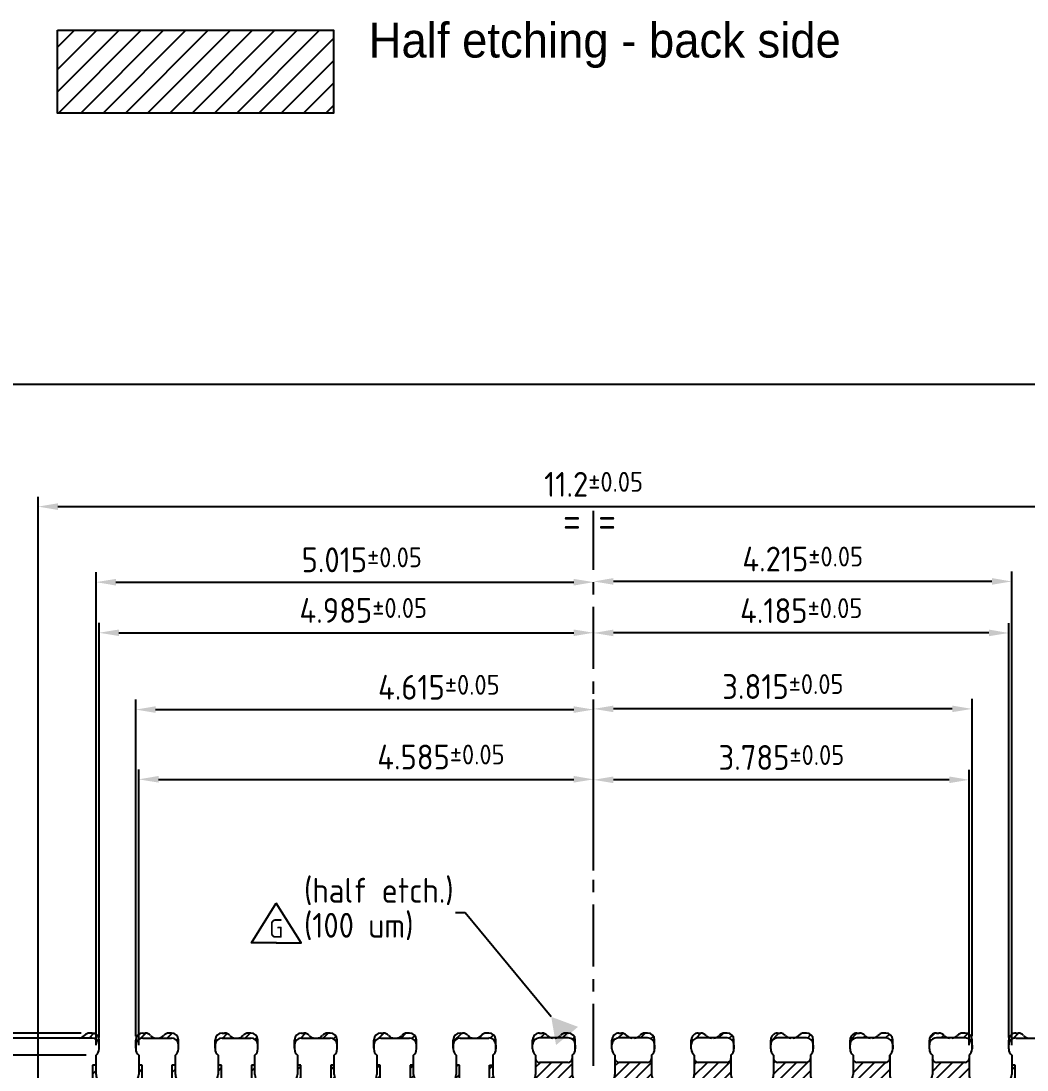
# Model space of a CAD drawing. Extents: x 1467 to 1931, y 226 to 529.
# Drawn here: x 1537.8 to 1639.2, y 386.4 to 492.1 of the extents above; entities that cross this region are included whole.
import ezdxf
from ezdxf import colors
from ezdxf.entities.mleader import LeaderData, LeaderLine
from ezdxf.math import Vec2, Vec3

# ---------------------------------------------------------------- set-up
doc = ezdxf.new("R2010")
doc.units = 0
doc.linetypes.add('AXES', pattern=[2, 1.25, -0.25, 0.25, -0.25])
doc.linetypes.add('CONTINU', pattern=[0])
for name, color, linetype, lineweight in [('AXIS', 4, 'AXES', 25), ('DIMENSIONS', 3, 'Continuous', 25), ('NOTES', 6, 'CONTINU', 25)]:
    doc.layers.add(name, color=color, linetype=linetype, lineweight=lineweight)
for name, color, linetype in [('bottom etching', 64, 'Continuous'), ('bottom leadframe', 7, 'Continuous'), ('leadframe', 7, 'Continuous'), ('top leadframe', 5, 'Continuous')]:
    doc.layers.add(name, color=color, linetype=linetype)
doc.styles.get("Standard").update_dxf_attribs({"font": 'ISOCP.SHX', "bigfont": 'bigfont.shx'})
doc.dimstyles.new('ST standard$0', dxfattribs={"dimtxt": 2.5, "dimasz": 2, "dimexe": 1, "dimexo": 1, "dimgap": 1, "dimtad": 1, "dimdec": 3, "dimdsep": 46, "dimtxsty": 'STANDARD', "dimcen": 0, "dimclrd": 3, "dimclre": 3, "dimclrt": 1, "dimadec": 0, "dimazin": 2, "dimtol": 1, "dimtp": 0.1, "dimtm": 0.1, "dimtfac": 0.8, "dimtdec": 3, "dimtmove": 0, "dimatfit": 3, "dimfxl": 1, "dimtolj": 2, "dimlwd": -1, "dimlwe": -1, "dimarcsym": 1})
pattern_1 = [(45, (31.19803, -19.82155), (-0.0561266, 0.0561266), [])]
pattern_2 = [(0, (33.5826, -10.5325), (0, 6.985), [5.08, -1.905]), (90, (33.5826, -10.5325), (-6.985, 4e-16), [5.08, -1.905])]
pattern_3 = [(45, (33.58265, -10.53248), (-0.0561266, 0.0561266), [])]

# ---------------------------------------------------------------- blocks, each defined once
blk = doc.blocks.new('*D34')
at = {"layer": 'AXIS', "color": 3, "linetype": 'ByBlock', "ltscale": 50, "transparency": 16777216}
for p, q in [((1545.7, 389.68), (1545.7, 431.47)), ((1595.55, 430.07), (1595.55, 431.47)), ((1547.7, 430.47), (1593.55, 430.47))]:
    blk.add_line(p, q, dxfattribs=at)
at = {"layer": 'AXIS', "color": 3, "ltscale": 50, "transparency": 16777216}
for points in [[(1547.7, 430.8), (1547.7, 430.14), (1545.7, 430.47)], [(1593.55, 430.8), (1593.55, 430.14), (1595.55, 430.47)]]:
    blk.add_solid(points, dxfattribs=at)
at = {"layer": 'Defpoints', "color": 0, "ltscale": 50, "transparency": 16777216}
for p in [(1595.55, 430.47), (1595.55, 429.07), (1545.7, 388.68)]:
    blk.add_point(p, dxfattribs=at)
at = {"layer": 'AXIS', "color": 1, "ltscale": 50, "transparency": 16777216, "insert": (1572.33, 432.72), "char_height": 2.5, "attachment_point": 5}
blk.add_mtext('\\A2;4.985{\\H2;±0.05}', dxfattribs=at)
blk = doc.blocks.new('*D35')
at = {"layer": 'AXIS', "color": 3, "linetype": 'ByBlock', "ltscale": 50, "transparency": 16777216}
for p, q in [((1545.4, 388.9), (1545.4, 436.57)), ((1547.4, 435.57), (1593.55, 435.57))]:
    blk.add_line(p, q, dxfattribs=at)
at = {"layer": 'AXIS', "color": 3, "ltscale": 50, "transparency": 16777216}
for points in [[(1547.4, 435.9), (1547.4, 435.23), (1545.4, 435.57)], [(1593.55, 435.9), (1593.55, 435.23), (1595.55, 435.57)]]:
    blk.add_solid(points, dxfattribs=at)
at = {"layer": 'Defpoints', "color": 0, "ltscale": 50, "transparency": 16777216}
for p in [(1595.55, 435.57), (1595.55, 435.57), (1545.4, 387.9)]:
    blk.add_point(p, dxfattribs=at)
at = {"layer": 'AXIS', "color": 1, "ltscale": 50, "transparency": 16777216, "insert": (1572.18, 437.82), "char_height": 2.5, "attachment_point": 5}
blk.add_mtext('\\A2;5.015{\\H2;±0.05}', dxfattribs=at)
blk = doc.blocks.new('*D36')
at = {"layer": 'AXIS', "color": 3, "linetype": 'ByBlock', "ltscale": 50, "transparency": 16777216}
for p, q in [((1549.7, 388.9), (1549.7, 416.7)), ((1595.55, 406.51), (1595.55, 416.7)), ((1551.7, 415.7), (1593.55, 415.7))]:
    blk.add_line(p, q, dxfattribs=at)
at = {"layer": 'AXIS', "color": 3, "ltscale": 50, "transparency": 16777216}
for points in [[(1551.7, 416.04), (1551.7, 415.37), (1549.7, 415.7)], [(1593.55, 416.04), (1593.55, 415.37), (1595.55, 415.7)]]:
    blk.add_solid(points, dxfattribs=at)
at = {"layer": 'Defpoints', "color": 0, "ltscale": 50, "transparency": 16777216}
for p in [(1595.55, 415.7), (1595.55, 405.51), (1549.7, 387.9)]:
    blk.add_point(p, dxfattribs=at)
at = {"layer": 'AXIS', "color": 1, "ltscale": 50, "transparency": 16777216, "insert": (1580.16, 417.95), "char_height": 2.5, "attachment_point": 5}
blk.add_mtext('\\A2;4.585{\\H2;±0.05}', dxfattribs=at)
blk = doc.blocks.new('*D37')
at = {"layer": 'AXIS', "color": 3, "linetype": 'ByBlock', "ltscale": 50, "transparency": 16777216}
for p, q in [((1549.4, 389.83), (1549.4, 423.73)), ((1595.55, 412.47), (1595.55, 423.73)), ((1551.4, 422.73), (1593.55, 422.73))]:
    blk.add_line(p, q, dxfattribs=at)
at = {"layer": 'AXIS', "color": 3, "ltscale": 50, "transparency": 16777216}
for points in [[(1551.4, 423.06), (1551.4, 422.4), (1549.4, 422.73)], [(1593.55, 423.06), (1593.55, 422.4), (1595.55, 422.73)]]:
    blk.add_solid(points, dxfattribs=at)
at = {"layer": 'Defpoints', "color": 0, "ltscale": 50, "transparency": 16777216}
for p in [(1595.55, 422.73), (1595.55, 411.47), (1549.4, 388.83)]:
    blk.add_point(p, dxfattribs=at)
at = {"layer": 'AXIS', "color": 1, "ltscale": 50, "transparency": 16777216, "insert": (1579.95, 424.98), "char_height": 2.5, "attachment_point": 5}
blk.add_mtext('\\A2;4.615{\\H2;±0.05}', dxfattribs=at)
blk = doc.blocks.new('*D25')
at = {"layer": 'AXIS', "color": 3, "linetype": 'ByBlock', "ltscale": 50, "transparency": 16777216}
for p, q in [((1637.7, 388.9), (1637.7, 436.64)), ((1635.7, 435.64), (1597.55, 435.64))]:
    blk.add_line(p, q, dxfattribs=at)
at = {"layer": 'AXIS', "color": 3, "ltscale": 50, "transparency": 16777216}
for points in [[(1597.55, 435.98), (1597.55, 435.31), (1595.55, 435.64)], [(1635.7, 435.98), (1635.7, 435.31), (1637.7, 435.64)]]:
    blk.add_solid(points, dxfattribs=at)
at = {"layer": 'Defpoints', "color": 0, "ltscale": 50, "transparency": 16777216}
for p in [(1595.55, 435.64), (1595.55, 435.64), (1637.7, 387.9)]:
    blk.add_point(p, dxfattribs=at)
at = {"layer": 'AXIS', "color": 1, "ltscale": 50, "transparency": 16777216, "insert": (1616.63, 437.9), "char_height": 2.5, "attachment_point": 5}
blk.add_mtext('\\A2;4.215{\\H2;±0.05}', dxfattribs=at)
blk = doc.blocks.new('*D26')
at = {"layer": 'AXIS', "color": 3, "linetype": 'ByBlock', "ltscale": 50, "transparency": 16777216}
for p, q in [((1637.4, 389.68), (1637.4, 431.45)), ((1635.4, 430.45), (1597.55, 430.45))]:
    blk.add_line(p, q, dxfattribs=at)
at = {"layer": 'AXIS', "color": 3, "ltscale": 50, "transparency": 16777216}
for points in [[(1597.55, 430.79), (1597.55, 430.12), (1595.55, 430.45)], [(1635.4, 430.79), (1635.4, 430.12), (1637.4, 430.45)]]:
    blk.add_solid(points, dxfattribs=at)
at = {"layer": 'Defpoints', "color": 0, "ltscale": 50, "transparency": 16777216}
for p in [(1595.55, 430.45), (1595.55, 430.45), (1637.4, 388.68)]:
    blk.add_point(p, dxfattribs=at)
at = {"layer": 'AXIS', "color": 1, "ltscale": 50, "transparency": 16777216, "insert": (1616.48, 432.7), "char_height": 2.5, "attachment_point": 5}
blk.add_mtext('\\A2;4.185{\\H2;±0.05}', dxfattribs=at)
blk = doc.blocks.new('*D32')
at = {"layer": 'AXIS', "color": 3, "linetype": 'ByBlock', "ltscale": 50, "transparency": 16777216}
for p, q in [((1633.7, 389.83), (1633.7, 423.8)), ((1631.7, 422.8), (1597.55, 422.8))]:
    blk.add_line(p, q, dxfattribs=at)
at = {"layer": 'AXIS', "color": 3, "ltscale": 50, "transparency": 16777216}
for points in [[(1597.55, 423.13), (1597.55, 422.47), (1595.55, 422.8)], [(1631.7, 423.13), (1631.7, 422.47), (1633.7, 422.8)]]:
    blk.add_solid(points, dxfattribs=at)
at = {"layer": 'Defpoints', "color": 0, "ltscale": 50, "transparency": 16777216}
for p in [(1595.55, 422.8), (1595.55, 422.8), (1633.7, 388.83)]:
    blk.add_point(p, dxfattribs=at)
at = {"layer": 'AXIS', "color": 1, "ltscale": 50, "transparency": 16777216, "insert": (1614.63, 425.05), "char_height": 2.5, "attachment_point": 5}
blk.add_mtext('\\A2;3.815{\\H2;±0.05}', dxfattribs=at)
blk = doc.blocks.new('*D33')
at = {"layer": 'AXIS', "color": 3, "linetype": 'ByBlock', "ltscale": 50, "transparency": 16777216}
for p, q in [((1633.4, 388.9), (1633.4, 416.65)), ((1631.4, 415.65), (1597.55, 415.65))]:
    blk.add_line(p, q, dxfattribs=at)
at = {"layer": 'AXIS', "color": 3, "ltscale": 50, "transparency": 16777216}
for points in [[(1597.55, 415.99), (1597.55, 415.32), (1595.55, 415.65)], [(1631.4, 415.99), (1631.4, 415.32), (1633.4, 415.65)]]:
    blk.add_solid(points, dxfattribs=at)
at = {"layer": 'Defpoints', "color": 0, "ltscale": 50, "transparency": 16777216}
for p in [(1595.55, 415.65), (1595.55, 415.65), (1633.4, 387.9)]:
    blk.add_point(p, dxfattribs=at)
at = {"layer": 'AXIS', "color": 1, "ltscale": 50, "transparency": 16777216, "insert": (1614.48, 417.9), "char_height": 2.5, "attachment_point": 5}
blk.add_mtext('\\A2;3.785{\\H2;±0.05}', dxfattribs=at)
blk = doc.blocks.new('*D40')
at = {"layer": 'AXIS', "color": 3, "linetype": 'ByBlock', "ltscale": 50, "transparency": 16777216}
for p, q in [((1544.4, 387.9), (1494.28, 387.9)), ((1495.28, 271.91), (1495.28, 385.9)), ((1544.4, 269.91), (1494.28, 269.91))]:
    blk.add_line(p, q, dxfattribs=at)
at = {"layer": 'AXIS', "color": 3, "ltscale": 50, "transparency": 16777216}
for points in [[(1494.95, 385.9), (1495.61, 385.9), (1495.28, 387.9)], [(1494.95, 271.91), (1495.61, 271.91), (1495.28, 269.91)]]:
    blk.add_solid(points, dxfattribs=at)
at = {"layer": 'Defpoints', "color": 0, "ltscale": 50, "transparency": 16777216}
for p in [(1495.28, 387.9), (1545.4, 387.9), (1545.4, 269.91)]:
    blk.add_point(p, dxfattribs=at)
at = {"layer": 'AXIS', "color": 1, "ltscale": 50, "transparency": 16777216, "insert": (1493.03, 328.91), "char_height": 2.5, "attachment_point": 5, "rotation": 90}
blk.add_mtext('\\A2;11.799{\\H2;±0.05}', dxfattribs=at)
blk = doc.blocks.new('*D41')
at = {"layer": 'bottom leadframe', "color": 3, "linetype": 'ByBlock', "ltscale": 50, "transparency": 16777216}
for p, q in [((1539.55, 355.01), (1539.55, 444.18)), ((1651.55, 355.01), (1651.55, 444.18)), ((1541.55, 443.18), (1649.55, 443.18))]:
    blk.add_line(p, q, dxfattribs=at)
at = {"layer": 'bottom leadframe', "color": 3, "ltscale": 50, "transparency": 16777216}
for points in [[(1541.55, 443.52), (1541.55, 442.85), (1539.55, 443.18)], [(1649.55, 443.52), (1649.55, 442.85), (1651.55, 443.18)]]:
    blk.add_solid(points, dxfattribs=at)
at = {"layer": 'Defpoints', "color": 0, "ltscale": 50, "transparency": 16777216}
for p in [(1651.55, 443.18), (1539.55, 354.01), (1651.55, 354.01)]:
    blk.add_point(p, dxfattribs=at)
at = {"layer": 'bottom leadframe', "color": 1, "ltscale": 50, "transparency": 16777216, "insert": (1595.55, 445.43), "char_height": 2.5, "attachment_point": 5}
blk.add_mtext('\\A2;11.2{\\H2;±0.05}', dxfattribs=at)
blk = doc.blocks.new('lead bottom new')
at = {"layer": 'bottom leadframe'}
for p, q in [((-0.522, 0.255), (-0.522, 0.28)), ((-0.37, 0.185), (-0.452, 0.185)), ((-0.37, -0.185), (-0.452, -0.185)), ((-0.522, -0.255), (-0.522, -0.28))]:
    blk.add_line(p, q, dxfattribs=at)
at = {"layer": 'bottom leadframe', "ltscale": 50}
for p, q in [((-0.299, 0.215), (-0.105, 0.215)), ((-0.362, 0.185), (-0.392, 0.185)), ((0, -0.11), (0, 0.11)), ((-0.4, -0.185), (-0.362, -0.185)), ((-0.362, -0.185), (-0.392, -0.185)), ((-0.299, -0.215), (-0.105, -0.215))]:
    blk.add_line(p, q, dxfattribs=at)
at = {"layer": 'bottom leadframe'}
for centre, start, end in [((-0.452, 0.28), 130.0052, 180), ((-0.452, 0.255), 180, 270), ((-0.452, -0.255), 90, 180), ((-0.452, -0.28), 180, 229.9948)]:
    blk.add_arc(centre, 0.07, start, end, dxfattribs=at)
at = {"layer": 'bottom leadframe', "ltscale": 50}
for centre, radius, start, end in [((-0.542, 0.387), 0.07, 310.0052, 0), ((-0.403, 0.255), 0.07, 180, 270), ((-0.362, 0.265), 0.08, 270, 321.3178), ((-0.105, 0.11), 0.105, 0, 90), ((-0.403, -0.255), 0.07, 90, 180), ((-0.362, -0.265), 0.08, 38.6822, 90), ((-0.105, -0.11), 0.105, 270, 0), ((-0.542, -0.387), 0.07, 0, 49.9948)]:
    blk.add_arc(centre, radius, start, end, dxfattribs=at)
blk = doc.blocks.new('power bar bottom leadframe')
at = {"layer": 'bottom etching', "ltscale": 50}
h = blk.add_hatch(dxfattribs=at)
h.set_pattern_fill('ANSI31', color=256, scale=0.025)
h.set_pattern_definition([(45, (31.98265, -4.98248), (-0.0561266, 0.0561266), [])])
h.paths.add_polyline_path([(-0.91, -0.05), (-0.69, -0.05, -0.414214), (-0.585, -0.155), (-0.585, -0.316, -0.414214), (-0.545, -0.276), (-0.255, -0.276, -0.414214), (-0.215, -0.316), (-0.215, -0.155, -0.414214), (-0.11, -0.05), (0.11, -0.05, -0.414214), (0.215, -0.155), (0.215, -0.316, -0.414214), (0.255, -0.276), (0.545, -0.276, -0.414214), (0.585, -0.316), (0.585, -0.155, -0.414214), (0.69, -0.05), (0.91, -0.05, -0.414214), (1.015, -0.155), (1.015, -0.316, -0.414214), (1.055, -0.276), (1.345, -0.276, -0.414214), (1.385, -0.316), (1.385, -0.155, -0.414214), (1.49, -0.05), (1.71, -0.05, -0.414214), (1.815, -0.155), (1.815, -0.316, -0.414214), (1.855, -0.276), (2.145, -0.276, -0.414214), (2.185, -0.316), (2.185, -0.155, -0.414214), (2.29, -0.05), (2.51, -0.05, -0.414214), (2.615, -0.155), (2.615, -0.25), (2.65, -0.25), (2.65, -0.1), (2.55, 0), (-2.55, 0), (-2.65, -0.1), (-2.65, -0.25), (-2.615, -0.25), (-2.615, -0.155, -0.414214), (-2.51, -0.05), (-2.29, -0.05, -0.414214), (-2.185, -0.155), (-2.185, -0.316, -0.414214), (-2.145, -0.276), (-1.855, -0.276, -0.414214), (-1.815, -0.316), (-1.815, -0.155, -0.414214), (-1.71, -0.05), (-1.49, -0.05, -0.414214), (-1.385, -0.155), (-1.385, -0.316, -0.414214), (-1.345, -0.276), (-1.055, -0.276, -0.414214), (-1.015, -0.316), (-1.015, -0.155, -0.414214)])
h = blk.add_hatch(dxfattribs=at)
h.set_pattern_fill('ANSI31', color=256, scale=0.025)
h.set_pattern_definition(pattern_1)
h.paths.add_polyline_path([(-2.013, -0.523), (-2.145, -0.523, -0.414214), (-2.215, -0.453), (-2.215, -0.503, 0.414214), (-2.145, -0.573), (-2.12, -0.573, 0.221671), (-2.066, -0.548, -0.221671)])
h = blk.add_hatch(dxfattribs=at)
h.set_pattern_fill('ANSI31', color=256, scale=0.025)
h.set_pattern_definition(pattern_1)
h.paths.add_polyline_path([(-1.785, -0.503), (-1.785, -0.453, -0.414214), (-1.855, -0.523), (-1.987, -0.523, -0.221671), (-1.934, -0.548, 0.221671), (-1.88, -0.573), (-1.855, -0.573, 0.414214)])
h = blk.add_hatch(dxfattribs=at)
h.set_pattern_fill('ANSI31', color=256, scale=0.025)
h.set_pattern_definition(pattern_1)
h.paths.add_polyline_path([(-1.266, -0.548, -0.221671), (-1.213, -0.523), (-1.345, -0.523, -0.414214), (-1.415, -0.453), (-1.415, -0.503, 0.414214), (-1.345, -0.573), (-1.32, -0.573, 0.221671)])
h = blk.add_hatch(dxfattribs=at)
h.set_pattern_fill('ANSI31', color=256, scale=0.025)
h.set_pattern_definition(pattern_1)
h.paths.add_polyline_path([(-0.985, -0.503), (-0.985, -0.453, -0.414214), (-1.055, -0.523), (-1.187, -0.523, -0.221671), (-1.134, -0.548, 0.221671), (-1.08, -0.573), (-1.055, -0.573, 0.414214)])
h = blk.add_hatch(dxfattribs=at)
h.set_pattern_fill('ANSI31', color=256, scale=0.025)
h.set_pattern_definition(pattern_1)
h.paths.add_polyline_path([(-0.466, -0.548, -0.221671), (-0.413, -0.523), (-0.545, -0.523, -0.414214), (-0.615, -0.453), (-0.615, -0.503, 0.414214), (-0.545, -0.573), (-0.52, -0.573, 0.221671)])
h = blk.add_hatch(dxfattribs=at)
h.set_pattern_fill('ANSI31', color=256, scale=0.025)
h.set_pattern_definition(pattern_1)
h.paths.add_polyline_path([(-0.185, -0.503), (-0.185, -0.453, -0.414214), (-0.255, -0.523), (-0.387, -0.523, -0.221671), (-0.334, -0.548, 0.221671), (-0.28, -0.573), (-0.255, -0.573, 0.414214)])
h = blk.add_hatch(dxfattribs=at)
h.set_pattern_fill('ANSI31', color=256, scale=0.025)
h.set_pattern_definition(pattern_1)
h.paths.add_polyline_path([(0.334, -0.548, -0.221671), (0.387, -0.523), (0.255, -0.523, -0.414214), (0.185, -0.453), (0.185, -0.503, 0.414214), (0.255, -0.573), (0.28, -0.573, 0.221671)])
h = blk.add_hatch(dxfattribs=at)
h.set_pattern_fill('ANSI31', color=256, scale=0.025)
h.set_pattern_definition(pattern_1)
h.paths.add_polyline_path([(0.615, -0.503), (0.615, -0.453, -0.414214), (0.545, -0.523), (0.413, -0.523, -0.221671), (0.466, -0.548, 0.221671), (0.52, -0.573), (0.545, -0.573, 0.414214)])
h = blk.add_hatch(dxfattribs=at)
h.set_pattern_fill('ANSI31', color=256, scale=0.025)
h.set_pattern_definition(pattern_1)
h.paths.add_polyline_path([(1.134, -0.548, -0.221671), (1.187, -0.523), (1.055, -0.523, -0.414214), (0.985, -0.453), (0.985, -0.503, 0.414214), (1.055, -0.573), (1.08, -0.573, 0.221671)])
h = blk.add_hatch(dxfattribs=at)
h.set_pattern_fill('ANSI31', color=256, scale=0.025)
h.set_pattern_definition(pattern_1)
h.paths.add_polyline_path([(1.415, -0.503), (1.415, -0.453, -0.414214), (1.345, -0.523), (1.213, -0.523, -0.221671), (1.266, -0.548, 0.221671), (1.32, -0.573), (1.345, -0.573, 0.414214)])
h = blk.add_hatch(dxfattribs=at)
h.set_pattern_fill('ANSI31', color=256, scale=0.025)
h.set_pattern_definition(pattern_1)
h.paths.add_polyline_path([(1.934, -0.548, -0.221671), (1.987, -0.523), (1.855, -0.523, -0.414214), (1.785, -0.453), (1.785, -0.503, 0.414214), (1.855, -0.573), (1.88, -0.573, 0.221671)])
h = blk.add_hatch(dxfattribs=at)
h.set_pattern_fill('ANSI31', color=256, scale=0.025)
h.set_pattern_definition(pattern_1)
h.paths.add_polyline_path([(2.215, -0.503), (2.215, -0.453, -0.414214), (2.145, -0.523), (2.013, -0.523, -0.221671), (2.066, -0.548, 0.221671), (2.12, -0.573), (2.145, -0.573, 0.414214)])
at = {"layer": 'bottom leadframe', "ltscale": 50}
for p, q in [((-2.65, -0.25), (-2.615, -0.25)), ((-2.65, -0.25), (-2.615, -0.25)), ((-1.385, -0.316), (-1.385, -0.35)), ((2.65, -0.25), (2.615, -0.25)), ((-2.585, -0.412, 0), (-2.585, -0.443, 0))]:
    blk.add_line(p, q, dxfattribs=at)
at = {"layer": 'leadframe', "ltscale": 50}
for p, q in [((-2.145, -0.523), (-1.855, -0.523)), ((-1.345, -0.523), (-1.055, -0.523)), ((-0.545, -0.523), (-0.255, -0.523)), ((0.255, -0.523), (0.545, -0.523)), ((1.055, -0.523), (1.345, -0.523)), ((1.855, -0.523), (2.145, -0.523))]:
    blk.add_line(p, q, dxfattribs=at)
at = {"layer": 'top leadframe', "ltscale": 50}
for p, q in [((-2.55, 0), (-2.65, -0.1)), ((2.55, 0), (-2.55, 0)), ((2.55, 0), (2.65, -0.1)), ((-2.65, -0.1), (-2.65, -0.25)), ((2.65, -0.1), (2.65, -0.25)), ((-2.65, -0.25), (-2.615, -0.25)), ((-2.145, -0.276), (-1.855, -0.276)), ((-1.345, -0.276), (-1.055, -0.276)), ((-0.545, -0.276), (-0.255, -0.276)), ((0.255, -0.276), (0.545, -0.276)), ((1.055, -0.276), (1.345, -0.276)), ((1.855, -0.276), (2.145, -0.276)), ((2.65, -0.25), (2.615, -0.25))]:
    blk.add_line(p, q, dxfattribs=at)
for centre, start, end in [((-2.145, -0.316), 90, 180), ((-1.855, -0.316), 0, 90), ((-1.345, -0.316), 90, 180), ((-1.055, -0.316), 0, 90), ((-0.545, -0.316), 90, 180), ((-0.255, -0.316), 0, 90), ((0.255, -0.316), 90, 180), ((0.545, -0.316), 0, 90), ((1.055, -0.316), 90, 180), ((1.345, -0.316), 0, 90), ((1.855, -0.316), 90, 180), ((2.145, -0.316), 0, 90)]:
    blk.add_arc(centre, 0.04, start, end, dxfattribs=at)
at = {"layer": 'leadframe', "ltscale": 50, "rotation": 90}
for p in [(-2.4, -0.05), (-1.6, -0.05), (-0.8, -0.05), (0, -0.05), (0.8, -0.05), (1.6, -0.05), (2.4, -0.05)]:
    blk.add_blockref('lead bottom new', p, dxfattribs=at)
blk = doc.blocks.new('lead bottom new left')
at = {"layer": 'bottom leadframe', "ltscale": 50}
for p, q in [((0.105, 0.215), (0.299, 0.215)), ((0, -0.11), (0, 0.11)), ((0.362, 0.185), (0.4, 0.185)), ((0.4, -0.185), (0.362, -0.185)), ((0.299, -0.215), (0.105, -0.215))]:
    blk.add_line(p, q, dxfattribs=at)
at = {"layer": 'bottom leadframe'}
for p, q in [((0.522, 0.255), (0.522, 0.28)), ((0.37, 0.185), (0.452, 0.185)), ((0.37, -0.185), (0.452, -0.185)), ((0.522, -0.255), (0.522, -0.28))]:
    blk.add_line(p, q, dxfattribs=at)
at = {"layer": 'bottom leadframe', "ltscale": 50}
for centre, radius, start, end in [((0.542, 0.387), 0.07, 180, 229.9948), ((0.105, 0.11), 0.105, 90, 180), ((0.362, 0.265), 0.08, 218.6822, 270), ((0.402, 0.255), 0.07, 270, 0), ((0.105, -0.11), 0.105, 180, 270), ((0.362, -0.265), 0.08, 90, 141.3178), ((0.402, -0.255), 0.07, 0, 90), ((0.542, -0.387), 0.07, 130.0052, 180)]:
    blk.add_arc(centre, radius, start, end, dxfattribs=at)
at = {"layer": 'bottom leadframe'}
for centre, start, end in [((0.452, 0.28), 0, 49.9948), ((0.452, 0.255), 270, 0), ((0.452, -0.255), 0, 90), ((0.452, -0.28), 310.0052, 0)]:
    blk.add_arc(centre, 0.07, start, end, dxfattribs=at)
blk = doc.blocks.new('Lead bottom leadframe')
at = {"layer": 'bottom etching', "ltscale": 50}
h = blk.add_hatch(dxfattribs=at)
h.set_pattern_fill('ANSI31', color=256, scale=0.025)
h.set_pattern_definition([(45, (1191.91155, 12.07104), (-0.056126601, 0.056126601), [])])
h.paths.add_polyline_path([(0, 0.15), (-0.1, 0.25), (-0.25, 0.25), (-0.25, 0.215), (-0.155, 0.215, -0.414214), (-0.05, 0.11), (-0.05, -0.11, -0.414214), (-0.155, -0.215), (-0.25, -0.215), (-0.25, -0.25), (-0.1, -0.25), (0, -0.15)])
at = {"layer": 'top leadframe', "ltscale": 50}
for p, q in [((-0.25, 0.215), (-0.25, 0.25)), ((-0.25, 0.25), (-0.1, 0.25)), ((-0.1, 0.25), (0, 0.15)), ((0, 0.15), (0, -0.15)), ((0, -0.15), (-0.1, -0.25)), ((-0.25, -0.25), (-0.25, -0.215)), ((-0.1, -0.25), (-0.25, -0.25))]:
    blk.add_line(p, q, dxfattribs=at)
at = {"layer": 'bottom etching', "ltscale": 50, "xscale": -1}
blk.add_blockref('lead bottom new left', (-0.05, 0), dxfattribs=at)
blk = doc.blocks.new('bottom leadframe')
at = {"layer": 'bottom etching', "ltscale": 50}
h = blk.add_hatch(dxfattribs=at)
h.set_pattern_fill('ANSI31', color=256, scale=0.025)
h.set_pattern_definition(pattern_3)
h.paths.add_polyline_path([(-5.055, 6.122), (-5.08, 6.122, 0.221671), (-5.134, 6.097, -0.221671), (-5.187, 6.072), (-5.055, 6.072, -0.414214), (-4.985, 6.003), (-4.985, 6.052, 0.414214)])
h = blk.add_hatch(dxfattribs=at)
h.set_pattern_fill('ANSI31', color=256, scale=0.025)
h.set_pattern_definition(pattern_3)
h.paths.add_polyline_path([(-4.255, 6.122), (-4.28, 6.122, 0.221671), (-4.334, 6.097, -0.221671), (-4.387, 6.072), (-4.255, 6.072, -0.414214), (-4.185, 6.003), (-4.185, 6.052, 0.414214)])
h = blk.add_hatch(dxfattribs=at)
h.set_pattern_fill('ANSI31', color=256, scale=0.025)
h.set_pattern_definition(pattern_3)
h.paths.add_polyline_path([(-3.666, 6.097, 0.221671), (-3.72, 6.122), (-3.745, 6.122, 0.414214), (-3.815, 6.052), (-3.815, 6.003, -0.414214), (-3.745, 6.072), (-3.613, 6.072, -0.221671)])
h = blk.add_hatch(dxfattribs=at)
h.set_pattern_fill('ANSI31', color=256, scale=0.025)
h.set_pattern_definition(pattern_3)
h.paths.add_polyline_path([(-3.455, 6.122), (-3.48, 6.122, 0.221671), (-3.534, 6.097, -0.221671), (-3.587, 6.072), (-3.455, 6.072, -0.414214), (-3.385, 6.003), (-3.385, 6.052, 0.414214)])
h = blk.add_hatch(dxfattribs=at)
h.set_pattern_fill('ANSI31', color=256, scale=0.025)
h.set_pattern_definition(pattern_3)
h.paths.add_polyline_path([(-2.866, 6.097, 0.221671), (-2.92, 6.122), (-2.945, 6.122, 0.414214), (-3.015, 6.052), (-3.015, 6.003, -0.414214), (-2.945, 6.072), (-2.813, 6.072, -0.221671)])
h = blk.add_hatch(dxfattribs=at)
h.set_pattern_fill('ANSI31', color=256, scale=0.025)
h.set_pattern_definition(pattern_3)
h.paths.add_polyline_path([(-2.655, 6.122), (-2.68, 6.122, 0.221671), (-2.734, 6.097, -0.221671), (-2.787, 6.072), (-2.655, 6.072, -0.414214), (-2.585, 6.003), (-2.585, 6.052, 0.414214)])
h = blk.add_hatch(dxfattribs=at)
h.set_pattern_fill('ANSI31', color=256, scale=0.025)
h.set_pattern_definition(pattern_3)
h.paths.add_polyline_path([(-2.12, 6.122), (-2.145, 6.122, 0.414214), (-2.215, 6.052), (-2.215, 6.003, -0.414214), (-2.145, 6.072), (-2.013, 6.072, -0.221671), (-2.066, 6.097, 0.221671)])
h = blk.add_hatch(dxfattribs=at)
h.set_pattern_fill('ANSI31', color=256, scale=0.025)
h.set_pattern_definition(pattern_3)
h.paths.add_polyline_path([(-1.855, 6.122), (-1.88, 6.122, 0.221671), (-1.934, 6.097, -0.221671), (-1.987, 6.072), (-1.855, 6.072, -0.414214), (-1.785, 6.003), (-1.785, 6.052, 0.414214)])
h = blk.add_hatch(dxfattribs=at)
h.set_pattern_fill('ANSI31', color=256, scale=0.025)
h.set_pattern_definition(pattern_3)
h.paths.add_polyline_path([(-1.266, 6.097, 0.221671), (-1.32, 6.122), (-1.345, 6.122, 0.414214), (-1.415, 6.052), (-1.415, 6.003, -0.414214), (-1.345, 6.072), (-1.213, 6.072, -0.221671)])
h = blk.add_hatch(dxfattribs=at)
h.set_pattern_fill('ANSI31', color=256, scale=0.025)
h.set_pattern_definition(pattern_3)
h.paths.add_polyline_path([(-1.055, 6.122), (-1.08, 6.122, 0.221671), (-1.134, 6.097, -0.221671), (-1.187, 6.072), (-1.055, 6.072, -0.414214), (-0.985, 6.003), (-0.985, 6.052, 0.414214)])
h = blk.add_hatch(dxfattribs=at)
h.set_pattern_fill('ANSI31', color=256, scale=0.025)
h.set_pattern_definition(pattern_3)
h.paths.add_polyline_path([(4.28, 6.122), (4.255, 6.122, 0.414214), (4.185, 6.052), (4.185, 6.003, -0.414214), (4.255, 6.072), (4.387, 6.072, -0.221671), (4.334, 6.097, 0.221671)])
at = {"layer": 'leadframe', "ltscale": 50, "true_color": 0x727430}
h = blk.add_hatch(dxfattribs=at)
h.set_pattern_fill('ANGLE', color=67)
h.set_pattern_definition(pattern_2)
h.paths.add_polyline_path([(-5.055, 6.122), (-5.08, 6.122, 0.221671), (-5.134, 6.097, -0.221671), (-5.187, 6.072), (-5.055, 6.072, -0.414214), (-4.985, 6.003), (-4.985, 6.052, 0.414214)])
h = blk.add_hatch(dxfattribs=at)
h.set_pattern_fill('ANGLE', color=67)
h.set_pattern_definition(pattern_2)
h.paths.add_polyline_path([(-4.52, 6.122), (-4.545, 6.122, 0.414214), (-4.615, 6.052), (-4.615, 6.003, -0.414214), (-4.545, 6.072), (-4.413, 6.072, -0.221671), (-4.466, 6.097, 0.221671)])
h = blk.add_hatch(dxfattribs=at)
h.set_pattern_fill('ANSI31', color=67, scale=0.026)
h.set_pattern_definition([(45, (33.58265, -10.53248), (-0.05837166, 0.05837166), [])])
h.paths.add_polyline_path([(-4.466, 6.097, 0.221671), (-4.52, 6.122), (-4.545, 6.122, 0.414214), (-4.615, 6.052), (-4.615, 6.003, -0.414214), (-4.545, 6.072), (-4.413, 6.072, -0.221671)])
h = blk.add_hatch(dxfattribs=at)
h.set_pattern_fill('ANGLE', color=67)
h.set_pattern_definition(pattern_2)
h.paths.add_polyline_path([(-4.255, 6.122), (-4.28, 6.122, 0.221671), (-4.334, 6.097, -0.221671), (-4.387, 6.072), (-4.255, 6.072, -0.414214), (-4.185, 6.003), (-4.185, 6.052, 0.414214)])
h = blk.add_hatch(dxfattribs=at)
h.set_pattern_fill('ANGLE', color=67)
h.set_pattern_definition(pattern_2)
h.paths.add_polyline_path([(-3.72, 6.122), (-3.745, 6.122, 0.414214), (-3.815, 6.052), (-3.815, 6.003, -0.414214), (-3.745, 6.072), (-3.613, 6.072, -0.221671), (-3.666, 6.097, 0.221671)])
h = blk.add_hatch(dxfattribs=at)
h.set_pattern_fill('ANGLE', color=67)
h.set_pattern_definition(pattern_2)
h.paths.add_polyline_path([(-3.455, 6.122), (-3.48, 6.122, 0.221671), (-3.534, 6.097, -0.221671), (-3.587, 6.072), (-3.455, 6.072, -0.414214), (-3.385, 6.003), (-3.385, 6.052, 0.414214)])
h = blk.add_hatch(dxfattribs=at)
h.set_pattern_fill('ANGLE', color=67)
h.set_pattern_definition(pattern_2)
h.paths.add_polyline_path([(-2.92, 6.122), (-2.945, 6.122, 0.414214), (-3.015, 6.052), (-3.015, 6.003, -0.414214), (-2.945, 6.072), (-2.813, 6.072, -0.221671), (-2.866, 6.097, 0.221671)])
h = blk.add_hatch(dxfattribs=at)
h.set_pattern_fill('ANGLE', color=67)
h.set_pattern_definition(pattern_2)
h.paths.add_polyline_path([(-2.655, 6.122), (-2.68, 6.122, 0.221671), (-2.734, 6.097, -0.221671), (-2.787, 6.072), (-2.655, 6.072, -0.414214), (-2.585, 6.003), (-2.585, 6.052, 0.414214)])
h = blk.add_hatch(dxfattribs=at)
h.set_pattern_fill('ANGLE', color=67)
h.set_pattern_definition(pattern_2)
h.paths.add_polyline_path([(-2.066, 6.097, 0.221671), (-2.12, 6.122), (-2.145, 6.122, 0.414214), (-2.215, 6.052), (-2.215, 6.003, -0.414214), (-2.145, 6.072), (-2.013, 6.072, -0.221671)])
h = blk.add_hatch(dxfattribs=at)
h.set_pattern_fill('ANGLE', color=67)
h.set_pattern_definition(pattern_2)
h.paths.add_polyline_path([(-1.855, 6.122), (-1.88, 6.122, 0.221671), (-1.934, 6.097, -0.221671), (-1.987, 6.072), (-1.855, 6.072, -0.414214), (-1.785, 6.003), (-1.785, 6.052, 0.414214)])
h = blk.add_hatch(dxfattribs=at)
h.set_pattern_fill('ANGLE', color=67)
h.set_pattern_definition(pattern_2)
h.paths.add_polyline_path([(-1.055, 6.122), (-1.08, 6.122, 0.221671), (-1.134, 6.097, -0.221671), (-1.187, 6.072), (-1.055, 6.072, -0.414214), (-0.985, 6.003), (-0.985, 6.052, 0.414214)])
h = blk.add_hatch(dxfattribs=at)
h.set_pattern_fill('ANGLE', color=67)
h.set_pattern_definition(pattern_2)
h.paths.add_polyline_path([(4.334, 6.097, 0.221671), (4.28, 6.122), (4.255, 6.122, 0.414214), (4.185, 6.052), (4.185, 6.003, -0.414214), (4.255, 6.072), (4.387, 6.072, -0.221671)])
at = {"layer": 'bottom leadframe', "ltscale": 50}
for p, q in [((-5.055, 6.072), (-6, 6.072)), ((-4.545, 6.072), (-4.255, 6.072)), ((-3.745, 6.072), (-3.455, 6.072)), ((-2.945, 6.072), (-2.655, 6.072)), ((-2.145, 6.072), (-1.855, 6.072)), ((-1.345, 6.072), (-1.055, 6.072)), ((4.255, 6.072), (6, 6.072))]:
    blk.add_line(p, q, dxfattribs=at)
at = {"layer": 'bottom etching', "ltscale": 50, "rotation": 180}
blk.add_blockref('power bar bottom leadframe', (1.6, 5.55), dxfattribs=at)
at = {"layer": 'leadframe', "ltscale": 50, "xscale": -1.000000000000003, "rotation": 90}
for p in [(-4.8, 5.55), (-4, 5.55), (-3.2, 5.55), (-2.4, 5.55), (-1.6, 5.55)]:
    blk.add_blockref('Lead bottom leadframe', p, dxfattribs=at)
blk = doc.blocks.new('*D62')
at = {"layer": 'AXIS', "color": 3, "linetype": 'ByBlock', "ltscale": 50, "transparency": 16777216}
for p, q in [((1543.88, 390.13), (1473.68, 390.13)), ((1474.68, 269.68), (1474.68, 388.13)), ((1543.88, 267.68), (1473.68, 267.68))]:
    blk.add_line(p, q, dxfattribs=at)
at = {"layer": 'AXIS', "color": 3, "ltscale": 50, "transparency": 16777216}
for points in [[(1474.35, 388.13), (1475.01, 388.13), (1474.68, 390.13)], [(1474.35, 269.68), (1475.01, 269.68), (1474.68, 267.68)]]:
    blk.add_solid(points, dxfattribs=at)
at = {"layer": 'Defpoints', "color": 0, "ltscale": 50, "transparency": 16777216}
for p in [(1474.68, 390.13), (1544.88, 390.13), (1544.88, 267.68)]:
    blk.add_point(p, dxfattribs=at)
at = {"layer": 'AXIS', "color": 1, "ltscale": 50, "transparency": 16777216, "insert": (1472.43, 328.91), "char_height": 2.5, "attachment_point": 5, "rotation": 90}
blk.add_mtext('\\A2;12.245 Ref.', dxfattribs=at)
blk = doc.blocks.new('_DatumFilled')
at = {"color": 0, "linetype": 'ByBlock'}
blk.add_solid([(0, 0.577), (-1, 0), (0, -0.577)], dxfattribs=at)
blk = doc.blocks.new('rev7 G')
at = {"layer": 'DIMENSIONS', "ltscale": 50}
for points in [[(2.53, 0), (0, 0), (2.51, 3.99)], [(2.49, 0), (5.01, 0), (2.51, 3.99)]]:
    blk.add_lwpolyline(points, dxfattribs=at)
blk.add_text('G', height=1.88, dxfattribs=at).set_placement((1.79, 0.51))

msp = doc.modelspace()

# ---------------------------------------------------------------- hatches: boundary and pattern name
at = {"layer": 'bottom etching'}
h = msp.add_hatch(dxfattribs=at)
h.set_pattern_fill('ANSI31', color=256, scale=0.5)
h.set_pattern_definition([(45, (1635.4761, 343.2118), (-1.122532, 1.122532), [])])
h.paths.add_polyline_path([(1569.3382, 482.8376), (1569.3382, 491.1794), (1541.5152, 491.1794), (1541.5152, 482.8376)])

# ---------------------------------------------------------------- linework, layer by layer
at = {"layer": 'AXIS', "ltscale": 5}
msp.add_line((1595.5501, 256.8225), (1595.5501, 442.7424), dxfattribs=at)
at = {"layer": 'leadframe'}
msp.add_lwpolyline([(1541.5152, 491.1794), (1569.3382, 491.1794), (1569.3382, 482.8376), (1541.5152, 482.8376)], close=True, dxfattribs=at)
at = {"layer": 'top leadframe', "color": 0}
msp.add_lwpolyline([(1734.1032, 225.7099), (1467.0927, 225.7099), (1467.0927, 455.5122), (1722.0814, 455.5122)], dxfattribs=at)

# ---------------------------------------------------------------- block references
at = {"layer": 'leadframe', "ltscale": 50}
msp.add_blockref('rev7 G', (1561.05, 399.2189), dxfattribs=at)
at = {"layer": 'leadframe', "ltscale": 50, "xscale": 10, "yscale": 10, "zscale": 10}
msp.add_blockref('bottom leadframe', (1595.5501, 328.9097), dxfattribs=at)

# ---------------------------------------------------------------- texts
at = {"layer": 'DIMENSIONS', "ltscale": 50}
msp.add_text('= =', height=3, dxfattribs=at).set_placement((1592.4492, 440.3639))
at = {"layer": 'DIMENSIONS', "color": 1, "ltscale": 50}
for s, p in [('(half etch.)', (1566.3557, 403.2643)), ('(100 um)', (1566.3557, 399.7421))]:
    msp.add_text(s, height=2.5, dxfattribs=at).set_placement(p)
at = {"layer": 'NOTES', "insert": (1572.8815, 491.9352), "char_height": 3.5, "attachment_point": 1}
msp.add_mtext_dynamic_manual_height_columns('{\\fPMingLiU|b0|i0|c0|p18;Half etching - back side}', width=64.229018, gutter_width=12.5, heights=[0], dxfattribs=at)

# ---------------------------------------------------------------- dimensions: what is measured, and where the dimension line sits
at = {"layer": 'AXIS', "ltscale": 50}
for base, p1, p2, picture, middle in [((1595.5501, 435.5663), (1545.4001, 387.9047), (1595.5501, 435.5663), '*D35', (1572.1776, 435.5663)), ((1595.5501, 430.4701), (1545.7001, 388.6819), (1595.5501, 429.0663), '*D34', (1572.3276, 430.4701)), ((1595.5501, 422.7308), (1549.4001, 388.8347), (1595.5501, 411.4668), '*D37', (1579.9494, 422.7308)), ((1595.5501, 415.7049), (1549.7001, 387.9047), (1595.5501, 405.5111), '*D36', (1580.1628, 415.7049))]:
    dim = msp.add_linear_dim(base=base, p1=p1, p2=p2, dimstyle='ST standard$0', override={"dimlfac": 0.1, "dimtp": 0.05, "dimtm": 0.05}, dxfattribs=at)
    dim.commit()
    dim.dimension.update_dxf_attribs({"geometry": picture, "text_midpoint": middle, "dimtype": 128})
for base, p1, p2, picture, middle in [((1595.5501, 435.6448), (1637.7001, 387.9047), (1595.5501, 435.6448), '*D25', (1616.6251, 437.895)), ((1595.5501, 430.4547), (1637.4001, 388.6819), (1595.5501, 430.4547), '*D26', (1616.4751, 432.7047)), ((1595.5501, 422.8009), (1633.7001, 388.8347), (1595.5501, 422.8009), '*D32', (1614.6251, 425.0509)), ((1595.5501, 415.6527), (1633.4001, 387.9047), (1595.5501, 415.6527), '*D33', (1614.4751, 417.9027))]:
    dim = msp.add_linear_dim(base=base, p1=p1, p2=p2, dimstyle='ST standard$0', override={"dimlfac": 0.1, "dimtp": 0.05, "dimtm": 0.05}, dxfattribs=at)
    dim.commit()
    dim.dimension.update_dxf_attribs({"geometry": picture, "text_midpoint": middle})
dim = msp.add_linear_dim(base=(1474.6791, 390.1347), p1=(1544.8751, 267.6847), p2=(1544.8751, 390.1347), angle=90, text='<> Ref.', dimstyle='ST standard$0', override={"dimgap": 1, "dimlfac": 0.1, "dimtol": 0, "dimlim": 0, "dimtp": 0.05, "dimtm": 0.05}, dxfattribs=at)
dim.commit()
dim.dimension.update_dxf_attribs({"geometry": '*D62', "text_midpoint": (1472.4289, 328.9097)})
dim = msp.add_linear_dim(base=(1495.2813, 387.9047), p1=(1545.4001, 269.9147), p2=(1545.4001, 387.9047), angle=90, dimstyle='ST standard$0', override={"dimlfac": 0.1, "dimtp": 0.05, "dimtm": 0.05}, dxfattribs=at)
dim.commit()
dim.dimension.update_dxf_attribs({"geometry": '*D40', "text_midpoint": (1495.2813, 328.9097), "dimtype": 128})
at = {"layer": 'bottom leadframe', "ltscale": 50}
dim = msp.add_linear_dim(base=(1651.5501, 443.1842), p1=(1539.5501, 354.0097), p2=(1651.5501, 354.0097), dimstyle='ST standard$0', override={"dimdec": 2, "dimlfac": 0.1, "dimtp": 0.05, "dimtm": 0.05, "dimtdec": 2}, dxfattribs=at)
dim.commit()
dim.dimension.update_dxf_attribs({"geometry": '*D41', "text_midpoint": (1595.5501, 445.4345)})

# ---------------------------------------------------------------- leaders
at = {"layer": 'DIMENSIONS', "ltscale": 50}
ml = msp.add_multileader_mtext('Standard', dxfattribs=at)
ml.set_content('')
ml.set_leader_properties(color=3)
ml.set_arrow_properties(name='DATUMFILLED')
ml.build(insert=Vec2(0, 0))
ml.multileader.update_dxf_attribs({"text_left_attachment_type": 5, "text_right_attachment_type": 6, "dogleg_length": 1, "arrow_head_size": 2.5})
ctx = ml.context
ctx.base_point, ctx.char_height, ctx.arrow_head_size, ctx.plane_origin = Vec3(1581.6184, 402.2561), 3.5, 2.5, Vec3(1593.0741, 389.1359)
ctx.left_attachment, ctx.right_attachment = 5, 6
notes = []
notes.append((ctx, [(0, (1, 1, 0), (1582.6184, 402.2561), (-1, 0), 1, [(0, [(1592.8751, 389.8393)], 0, [])])]))
ctx.mtext, ml.multileader.dxf.content_type = None, 0
for ctx, leaders in notes:
    for number, flags, end, landing, length, lines in leaders:
        leader = LeaderData()
        leader.index, (leader.has_last_leader_line, leader.has_dogleg_vector, leader.attachment_direction) = number, flags
        leader.last_leader_point, leader.dogleg_vector, leader.dogleg_length = Vec3(end), Vec3(landing), length
        for number, points, colour, breaks in lines:
            line = LeaderLine()
            line.index, line.vertices, line.color, line.breaks = number, Vec3.list(points), colors.encode_raw_color(colour), breaks
            leader.lines.append(line)
        ctx.leaders.append(leader)

doc.saveas('drawing.dxf')
